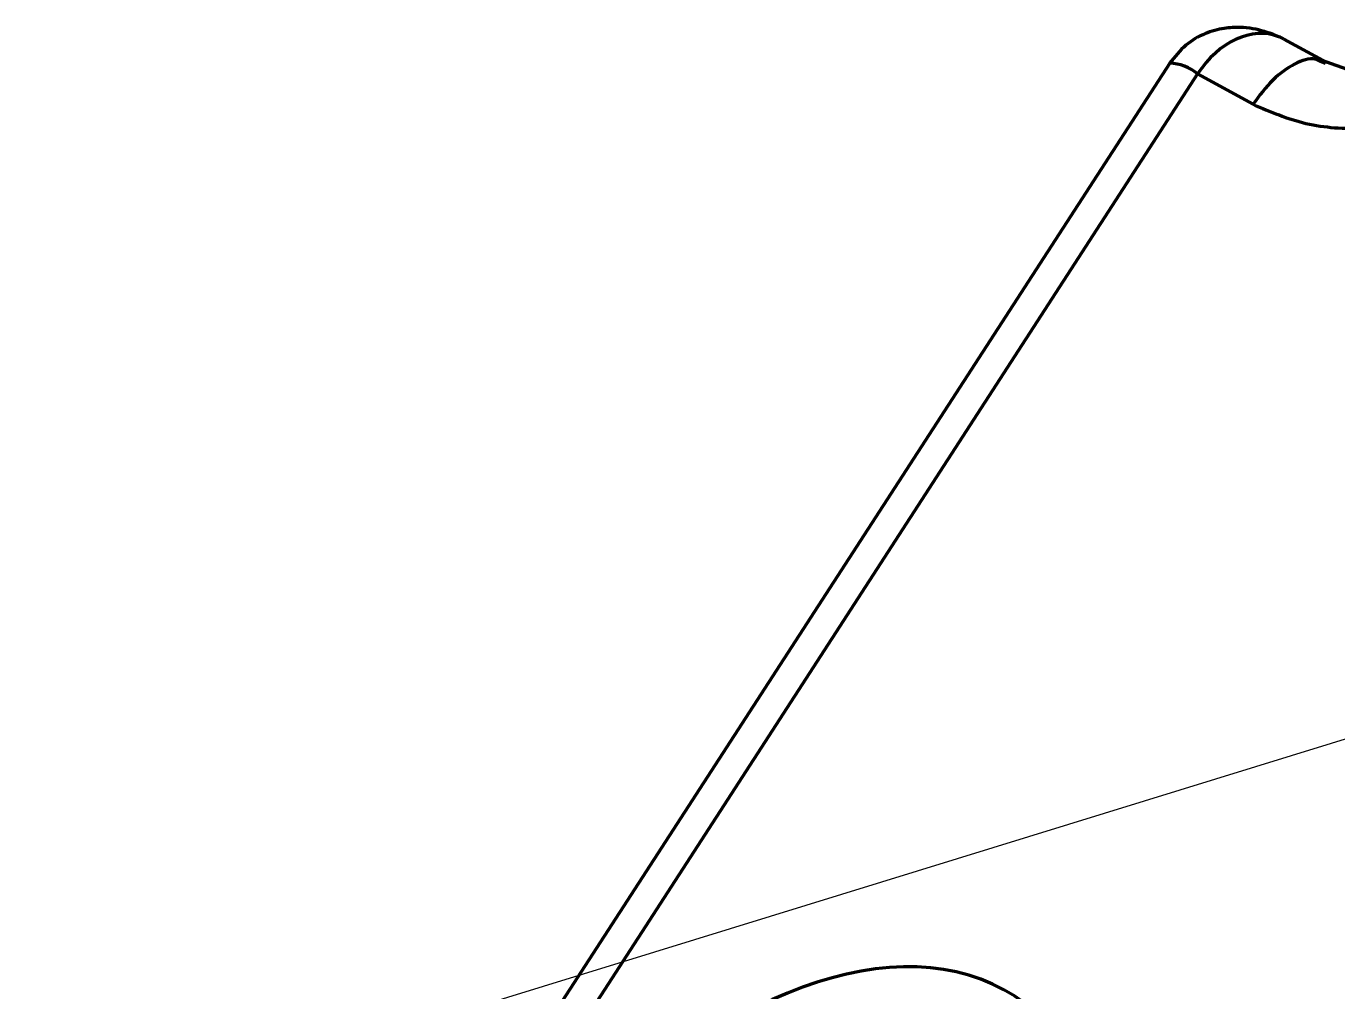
# Model space of a CAD drawing. Header units: millimetres. Extents: x -419 to 9215, y 1224 to 3301.
# Drawn here: x 202.2 to 265.1, y 2737.7 to 2784 of the extents above; entities that cross this region are included whole.
import ezdxf

# ---------------------------------------------------------------- set-up
doc = ezdxf.new("R2010")
doc.units = ezdxf.units.MM
doc.layers.add('Net 0.35', color=20, linetype='Continuous', lineweight=35)
doc.layers.add('Net 0.7', color=7, linetype='Continuous', lineweight=70)
doc.styles.get("Standard").update_dxf_attribs({"font": 'arial.ttf'})
doc.dimstyles.new('SLDDIMSTYLE0', dxfattribs={"dimtxt": 0.18, "dimasz": 3.302, "dimexe": 0, "dimexo": 0.0625, "dimgap": 0, "dimtad": 0, "dimtih": 1, "dimtoh": 1, "dimdec": 0, "dimrnd": 1e-09, "dimzin": 0, "dimdsep": 46, "dimtxsty": 'Standard', "dimsah": 1, "dimcen": 0.09, "dimadec": 0, "dimazin": 0, "dimtfac": 3.302, "dimtdec": 0, "dimtofl": 0, "dimtmove": 0, "dimatfit": 3, "dimfxl": 1, "dimfrac": 2, "dimtolj": 1, "dimtzin": 0, "dimarcsym": 0})
doc.dimstyles.new('SLDDIMSTYLE1', dxfattribs={"dimtxt": 0.18, "dimasz": 1.016, "dimexe": 0, "dimexo": 0.0625, "dimgap": 0, "dimtad": 0, "dimtih": 1, "dimtoh": 1, "dimdec": 0, "dimrnd": 1e-09, "dimzin": 0, "dimdsep": 46, "dimtxsty": 'Standard', "dimblk1": 'DOT', "dimblk2": 'DOT', "dimsah": 1, "dimcen": 0.09, "dimadec": 0, "dimazin": 0, "dimtfac": 1.016, "dimtdec": 0, "dimtofl": 0, "dimtmove": 0, "dimatfit": 3, "dimldrblk": 'DOT', "dimfxl": 1, "dimfrac": 2, "dimtolj": 1, "dimtzin": 0, "dimarcsym": 0})

# ---------------------------------------------------------------- blocks, each defined once
blk = doc.blocks.new('_Dot')
at = {"color": 0, "linetype": 'ByBlock', "lineweight": -2}
blk.add_line((-0.5, 0), (-1, 0), dxfattribs=at)
at = {"color": 0, "linetype": 'ByBlock', "const_width": 0.5}
blk.add_lwpolyline([(-0.25, 0, 1), (0.25, 0, 1)], format="xyb", close=True, dxfattribs=at)

msp = doc.modelspace()

# ---------------------------------------------------------------- linework, layer by layer
at = {"layer": 'Net 0.7', "color": 7, "linetype": 'Continuous', "lineweight": 70}
for p, q in [((264.532, 2782.287), (262.479, 2783.414)), ((257.001, 2782.263), (212.992, 2714.32)), ((264.463, 2782.246), (264.228, 2782.342)), ((266.02, 2781.787), (264.262, 2782.402)), ((258.338, 2781.748), (214.329, 2713.804)), ((258.338, 2781.748), (260.996, 2780.289))]:
    msp.add_line(p, q, dxfattribs=at)
at = {"layer": 'Net 0.7', "color": 8, "linetype": 'Continuous', "lineweight": 70}
msp.add_arc((256.926, 2780.077), 2.188, 49.80291, 88.03658, dxfattribs=at)
msp.add_ellipse((260.656, 2779.852), major_axis=(1.699, 3.625), ratio=0.737773, start_param=0.046826, end_param=1.386821, dxfattribs=at)
at = {"layer": 'Net 0.7', "color": 7, "linetype": 'Continuous', "lineweight": 70}
for centre, major_axis, ratio, start_param, end_param in [((260.656, 2779.852), (1.699, 3.625), 0.737773, 6.236206, 6.330011), ((236.834, 2718.968), (13.007, 18.37), 0.600737, 4.971201, 7.73269)]:
    msp.add_ellipse(centre, major_axis=major_axis, ratio=ratio, start_param=start_param, end_param=end_param, dxfattribs=at)
for points, knots in [([(262.235, 2783.529), (262.008, 2783.62), (261.437, 2783.847), (260.522, 2784.004), (259.559, 2783.955), (258.651, 2783.703), (257.707, 2783.164), (257.24, 2782.568), (256.998, 2782.259)], [0, 0, 0, 0, 0.129917, 0.326459, 0.459291, 0.618459, 0.80209, 1, 1, 1, 1]), ([(260.996, 2780.289), (261.821, 2779.936), (263.476, 2779.23), (266.326, 2779.046), (268.721, 2779.367), (270.673, 2780.013), (271.41, 2780.774), (271.776, 2781.152)], [0, 0, 0, 0, 0.24995, 0.5008809, 0.7511979, 0.8765592, 1, 1, 1, 1])]:
    msp.add_open_spline(points, degree=3, knots=knots, dxfattribs=at)
at = {"layer": 'Net 0.7', "color": 8, "linetype": 'Continuous', "lineweight": 70}
msp.add_open_spline([(264.228, 2782.342), (264.143, 2782.386), (263.811, 2782.556), (262.987, 2782.274), (261.918, 2781.537), (261.303, 2780.705), (260.996, 2780.289)], degree=3, knots=[0, 0, 0, 0, 0.103245, 0.402163, 0.701082, 1, 1, 1, 1], dxfattribs=at)

# ---------------------------------------------------------------- leaders
at = {"layer": 'Net 0.35'}
for points, dimstyle in [([(336.128, 2771.67), (202.175, 2730.348)], 'SLDDIMSTYLE1'), ([(299.174, 2759.411), (202.175, 2659.921)], 'SLDDIMSTYLE0'), ([(325.071, 2754.318), (204.514, 2616.18)], 'SLDDIMSTYLE1')]:
    msp.add_leader(points, dimstyle=dimstyle, dxfattribs=at)

doc.saveas('drawing.dxf')
